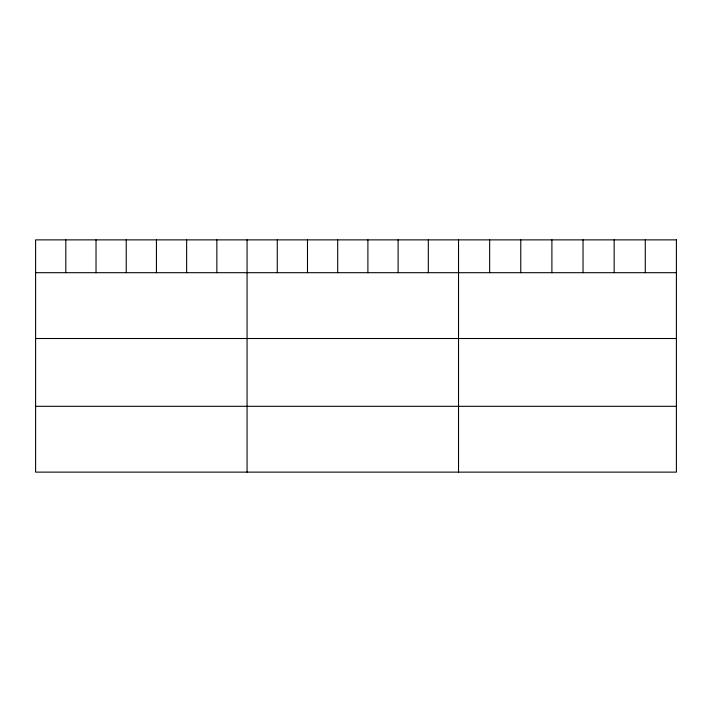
<?xml version="1.0" encoding="UTF-8"?>
<svg xmlns="http://www.w3.org/2000/svg" width="712" height="712" viewBox="0 0 712 712"><rect width="100%" height="100%" fill="white"/><g stroke="black" fill="none" stroke-linecap="round" stroke-linejoin="round"><path stroke-width="1.07" d="M35.6 272.696L676.4 272.696M35.6 338.512L676.4 338.512M35.6 406.312L676.4 406.312M645.277 239.873L645.277 272.696M614.153 239.873L614.153 272.696M583.03 239.873L583.03 272.696M551.898 239.873L551.898 272.696M520.775 239.873L520.775 272.696M489.651 239.873L489.651 272.696M458.528 239.873L458.528 472.127M428.321 239.873L428.321 272.696M398.106 239.873L398.106 272.696M367.899 239.873L367.899 272.696M337.693 239.873L337.693 272.696M307.486 239.873L307.486 272.696M277.271 239.873L277.271 272.696M247.064 239.873L247.064 472.127M216.857 239.873L216.857 272.696M186.642 239.873L186.642 272.696M156.435 239.873L156.435 272.696M126.229 239.873L126.229 272.696M96.022 239.873L96.022 272.696M65.807 239.873L65.807 272.696M676.4 239.873L35.6 239.873L35.6 472.127L676.4 472.127L676.4 239.873"/></g></svg>
